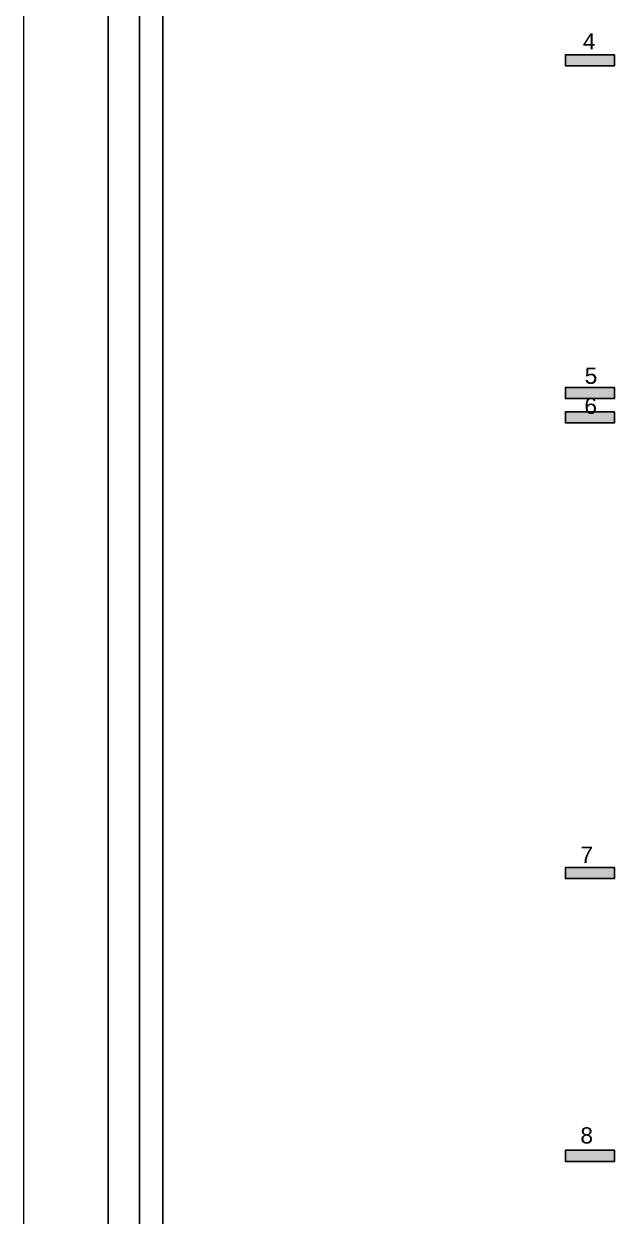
# Model space of a CAD drawing. Header units: inches. Extents: x 555 to 673, y 44 to 86.
# Drawn here: x 643.68 to 650.97, y 60.6 to 75.3 of the extents above; entities that cross this region are included whole.
import ezdxf

# ---------------------------------------------------------------- set-up
doc = ezdxf.new("R2010")
doc.units = ezdxf.units.IN
doc.header["$MEASUREMENT"] = 0
doc.layers.add('Cadr', color=7, linetype='Continuous')
doc.layers.add('VIEW', color=7, linetype='Continuous', lineweight=20)
doc.styles.get("Standard").update_dxf_attribs({"font": 'arial.ttf'})

msp = doc.modelspace()

# ---------------------------------------------------------------- hatches: boundary and pattern name
h = msp.add_hatch(color=256)
h.dxf.hatch_style = 1
h.paths.add_polyline_path([(650.963, 74.786), (650.963, 74.923), (650.359, 74.923), (650.359, 74.786)])
h = msp.add_hatch(color=256)
h.dxf.hatch_style = 1
h.paths.add_polyline_path([(650.963, 70.682), (650.963, 70.819), (650.359, 70.819), (650.359, 70.682)])
h = msp.add_hatch(color=256)
h.dxf.hatch_style = 1
h.paths.add_polyline_path([(650.963, 70.382), (650.963, 70.519), (650.359, 70.519), (650.359, 70.382)])
h = msp.add_hatch(color=256)
h.dxf.hatch_style = 1
h.paths.add_polyline_path([(650.963, 64.763), (650.963, 64.899), (650.359, 64.899), (650.359, 64.763)])
h = msp.add_hatch(color=256)
h.dxf.hatch_style = 1
h.paths.add_polyline_path([(650.963, 61.276), (650.963, 61.412), (650.359, 61.412), (650.359, 61.276)])

# ---------------------------------------------------------------- linework, layer by layer
for points in [[(650.963, 74.923), (650.359, 74.923), (650.359, 74.786), (650.963, 74.786)], [(650.963, 70.819), (650.359, 70.819), (650.359, 70.682), (650.963, 70.682)], [(650.963, 70.519), (650.359, 70.519), (650.359, 70.382), (650.963, 70.382)], [(650.963, 64.899), (650.359, 64.899), (650.359, 64.763), (650.963, 64.763)], [(650.963, 61.412), (650.359, 61.412), (650.359, 61.276), (650.963, 61.276)]]:
    msp.add_lwpolyline(points, close=True)
at = {"layer": 'Cadr'}
msp.add_line((644.72, 84.948), (644.72, 44.94), dxfattribs=at)
msp.add_lwpolyline([(671.053, 84.57), (646.059, 84.57, 0.414214), (645.106, 83.618), (645.106, 46.226, 0.414214), (646.059, 45.273), (671.053, 45.273, 0.414214), (672.005, 46.226), (672.005, 83.618, 0.414214)], format="xyb", close=True, dxfattribs=at)
msp.add_lwpolyline([(671.72, 50.678), (671.72, 83.618, 0.414214), (671.053, 84.284), (646.059, 84.284, 0.414214), (645.392, 83.618), (645.392, 50.678)], format="xyb", dxfattribs=at)
at = {"layer": 'VIEW', "color": 7}
msp.add_lwpolyline([(643.679, 86.011), (673.379, 86.011), (673.379, 44.011), (643.679, 44.011)], close=True, dxfattribs=at)

# ---------------------------------------------------------------- texts
at = {"char_height": 0.2, "attachment_point": 1}
for s, insert in [('4', (650.573, 75.188)), ('5', (650.596, 71.064)), ('6', (650.592, 70.693)), ('7', (650.543, 65.156)), ('8', (650.543, 61.696))]:
    msp.add_mtext_dynamic_manual_height_columns(s, width=0.58034, gutter_width=1, heights=[0], dxfattribs=dict(at, insert=insert))

doc.saveas('drawing.dxf')
